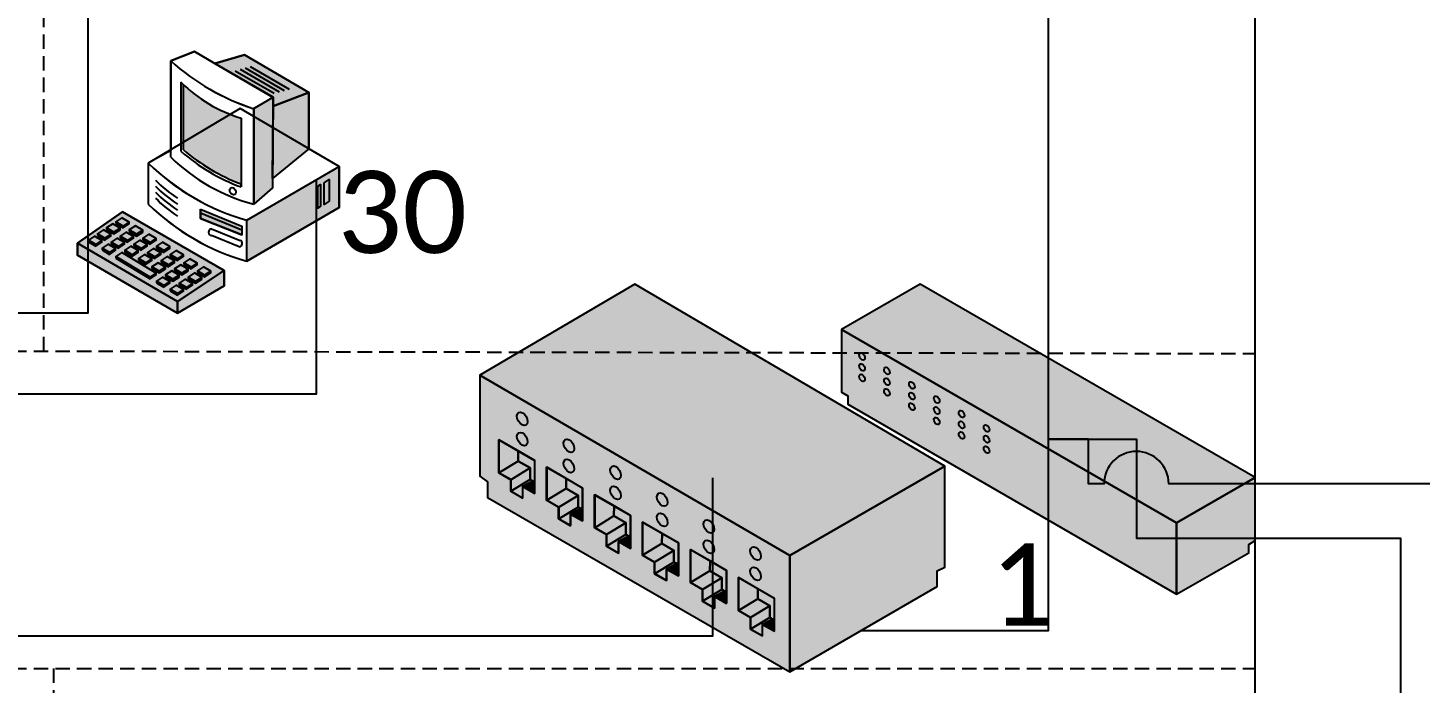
# Model space of a CAD drawing. Extents: x 1 to 296, y 20 to 201.
# Drawn here: x 88.34 to 124.26, y 160.46 to 177.36 of the extents above; entities that cross this region are included whole.
import ezdxf

# ---------------------------------------------------------------- set-up
doc = ezdxf.new("R2010")
doc.units = 0
doc.header["$LTSCALE"] = 2.97
doc.header["$MEASUREMENT"] = 0
doc.linetypes.add('HIDDEN2', pattern=[0.1875, 0.125, -0.0625])
doc.layers.get('0').update_dxf_attribs({"linetype": 'CONTINUOUS'})
doc.layers.add('CONNECTOR', color=7, linetype='CONTINUOUS')
doc.styles.get("Standard").update_dxf_attribs({"font": 'txt.shx'})

msp = doc.modelspace()

# ---------------------------------------------------------------- hatches: boundary and pattern name
for color, points in [(7, [(94.667, 175.339), (94.669, 175.57), (93.164, 176.442), (93.928, 176.662), (95.589, 175.695)]), (7, [(94.667, 175.339), (95.589, 175.695), (95.589, 174.243), (94.649, 173.474)]), (7, [(94.169, 172.814), (94.169, 175.277), (94.669, 175.57), (94.649, 173.232)]), (7, [(93.994, 172.398), (96.375, 173.782), (96.375, 172.726), (93.994, 171.341)]), (7, [(89.625, 171.803), (90.783, 172.616), (93.404, 171.099), (92.203, 170.305)]), (253, [(92.792, 172.682), (93.863, 172.243), (93.863, 172.023), (92.792, 172.441)]), (7, [(89.625, 171.803), (92.203, 170.305), (92.203, 170), (89.625, 171.495)]), (7, [(92.203, 170), (92.203, 170.305), (93.404, 171.099), (93.404, 170.704)]), (6, [(108, 160.75), (111.8, 162.95), (111.8, 163.35), (112, 163.45), (112, 166.05), (104, 170.75), (100, 168.4), (100, 165.8), (100.2, 165.65), (100.2, 165.25)]), (7, [(100, 168.4), (108, 163.75), (112, 166.05), (104, 170.75)]), (6, [(117.973, 162.75), (119.84, 163.817), (119.84, 164.03), (120, 164.137), (120, 165.763), (111.36, 170.75), (109.333, 169.577), (109.333, 167.966), (109.493, 167.87), (109.493, 167.657)]), (7, [(109.333, 169.577), (117.973, 164.59), (120, 165.763), (111.36, 170.75)]), (7, [(109.493, 167.657), (117.973, 162.75), (117.973, 164.59), (109.333, 169.577), (109.333, 167.966), (109.493, 167.87)]), (7, [(100, 165.8), (100.2, 165.65), (100.2, 165.25), (108, 160.75), (108, 163.75), (100, 168.4)]), (7, [(100.49, 165.884), (100.988, 166.186), (100.991, 166.446), (100.49, 166.734)]), (7, [(100.991, 166.446), (100.988, 166.186), (101.297, 166.008), (101.297, 165.708), (101.416, 165.639), (101.416, 166.199)]), (7, [(100.799, 165.706), (101.297, 166.008), (100.988, 166.186), (100.49, 165.884)]), (7, [(100.799, 165.406), (101.297, 165.708), (101.297, 166.008), (100.799, 165.706)]), (7, [(101.727, 165.175), (102.225, 165.478), (102.228, 165.738), (101.727, 166.025)]), (7, [(108, 160.75), (111.8, 162.95), (111.8, 163.35), (112, 163.45), (112, 166.05), (108, 163.75)]), (7, [(101.107, 165.228), (101.107, 165.528), (101.371, 165.666), (101.297, 165.708), (100.799, 165.406)]), (7, [(101.416, 165.349), (101.416, 165.639), (101.371, 165.666), (101.107, 165.528)]), (7, [(102.228, 165.738), (102.225, 165.478), (102.534, 165.299), (102.534, 164.999), (102.653, 164.93), (102.653, 165.491)]), (7, [(117.973, 162.75), (119.84, 163.817), (119.84, 164.03), (120, 164.137), (120, 165.763), (117.973, 164.59)]), (7, [(102.035, 164.997), (102.534, 165.299), (102.225, 165.478), (101.727, 165.175)]), (7, [(102.035, 164.697), (102.534, 164.999), (102.534, 165.299), (102.035, 164.997)]), (7, [(102.964, 164.467), (103.462, 164.769), (103.465, 165.029), (102.964, 165.317)]), (7, [(102.344, 164.519), (102.344, 164.819), (102.608, 164.958), (102.534, 164.999), (102.035, 164.697)]), (7, [(102.653, 164.641), (102.653, 164.93), (102.608, 164.958), (102.344, 164.819)]), (7, [(103.465, 165.029), (103.462, 164.769), (103.77, 164.591), (103.77, 164.291), (103.89, 164.222), (103.89, 164.782)]), (7, [(103.272, 164.288), (103.77, 164.591), (103.462, 164.769), (102.964, 164.467)]), (7, [(103.272, 163.988), (103.77, 164.291), (103.77, 164.591), (103.272, 164.288)]), (7, [(104.2, 163.758), (104.699, 164.06), (104.702, 164.32), (104.2, 164.608)]), (7, [(103.581, 163.81), (103.581, 164.11), (103.845, 164.249), (103.77, 164.291), (103.272, 163.988)]), (7, [(103.89, 163.932), (103.89, 164.222), (103.845, 164.249), (103.581, 164.11)]), (7, [(104.702, 164.32), (104.699, 164.06), (105.007, 163.882), (105.007, 163.582), (105.127, 163.513), (105.127, 164.073)]), (7, [(104.509, 163.58), (105.007, 163.882), (104.699, 164.06), (104.2, 163.758)]), (7, [(104.509, 163.28), (105.007, 163.582), (105.007, 163.882), (104.509, 163.58)]), (7, [(105.437, 163.049), (105.935, 163.351), (105.939, 163.611), (105.437, 163.899)]), (7, [(104.818, 163.101), (104.818, 163.401), (105.082, 163.54), (105.007, 163.582), (104.509, 163.28)]), (7, [(105.127, 163.223), (105.127, 163.513), (105.082, 163.54), (104.818, 163.401)]), (7, [(105.939, 163.611), (105.935, 163.351), (106.244, 163.173), (106.244, 162.873), (106.364, 162.804), (106.364, 163.364)]), (7, [(105.746, 162.871), (106.244, 163.173), (105.935, 163.351), (105.437, 163.049)]), (7, [(105.746, 162.571), (106.244, 162.873), (106.244, 163.173), (105.746, 162.871)]), (7, [(106.672, 162.329), (107.17, 162.631), (107.174, 162.891), (106.672, 163.179)]), (7, [(106.055, 162.393), (106.055, 162.693), (106.319, 162.831), (106.244, 162.873), (105.746, 162.571)]), (7, [(106.364, 162.514), (106.364, 162.804), (106.319, 162.831), (106.055, 162.693)]), (7, [(107.174, 162.891), (107.17, 162.631), (107.479, 162.453), (107.479, 162.153), (107.599, 162.084), (107.599, 162.644)]), (7, [(106.981, 162.151), (107.479, 162.453), (107.17, 162.631), (106.672, 162.329)]), (7, [(106.981, 161.851), (107.479, 162.153), (107.479, 162.453), (106.981, 162.151)]), (7, [(107.29, 161.673), (107.29, 161.973), (107.554, 162.111), (107.479, 162.153), (106.981, 161.851)]), (7, [(107.599, 161.794), (107.599, 162.084), (107.554, 162.111), (107.29, 161.973)])]:
    msp.add_hatch(color=color).paths.add_polyline_path(points)
h = msp.add_hatch(color=7)
edge = h.paths.add_edge_path()
edge.add_line((92.356, 174.219), (92.356, 175.893))
edge.add_line((92.356, 175.893), (92.29, 175.958))
edge.add_ellipse((94.93, 178.669), major_axis=(0.032, -3.796), ratio=0.993528, start_angle=315.0949, end_angle=342.7363)
edge.add_line((93.841, 175.035), (93.841, 173.258))
edge.add_line((93.841, 173.258), (93.841, 173.337))
edge.add_ellipse((95.479, 177.841), major_axis=(-0.122, -4.794), ratio=0.993528, start_angle=320.5053, end_angle=341.3574, ccw=False)
h = msp.add_hatch(color=251)
h.paths.add_polyline_path([(95.982, 173.364), (96.118, 173.45), (96.118, 172.888), (95.982, 172.802)])
h.paths.add_polyline_path([(95.819, 173.276), (95.894, 173.32), (95.894, 172.758), (95.819, 172.714)])
h = msp.add_hatch(color=252)
h.paths.add_polyline_path([(90.608, 172.316), (90.797, 172.203), (90.797, 172.248), (90.608, 172.361)])
h.paths.add_polyline_path([(90.959, 172.104), (91.148, 171.992), (91.148, 172.037), (90.959, 172.149)])
h.paths.add_polyline_path([(91.31, 171.893), (91.499, 171.78), (91.499, 171.825), (91.31, 171.938)])
h.paths.add_polyline_path([(91.661, 171.681), (91.85, 171.569), (91.85, 171.614), (91.661, 171.726)])
h.paths.add_polyline_path([(92.012, 171.47), (92.201, 171.357), (92.201, 171.402), (92.012, 171.515)])
h.paths.add_polyline_path([(92.363, 171.258), (92.552, 171.146), (92.552, 171.191), (92.363, 171.303)])
h.paths.add_polyline_path([(90.797, 172.248), (90.797, 172.203), (90.954, 172.307), (90.954, 172.352)])
h.paths.add_polyline_path([(91.148, 172.037), (91.148, 171.992), (91.305, 172.095), (91.305, 172.14)])
h.paths.add_polyline_path([(91.499, 171.825), (91.499, 171.78), (91.656, 171.884), (91.656, 171.929)])
h.paths.add_polyline_path([(91.85, 171.614), (91.85, 171.569), (92.007, 171.672), (92.007, 171.717)])
h.paths.add_polyline_path([(92.201, 171.402), (92.201, 171.357), (92.358, 171.461), (92.358, 171.506)])
h.paths.add_polyline_path([(92.552, 171.191), (92.552, 171.146), (92.709, 171.249), (92.709, 171.294)])
h.paths.add_polyline_path([(92.714, 171.047), (92.903, 170.934), (92.903, 170.979), (92.714, 171.092)])
h.paths.add_polyline_path([(92.903, 170.979), (92.903, 170.934), (93.06, 171.038), (93.06, 171.083)])
h.paths.add_polyline_path([(90.374, 172.158), (90.563, 172.046), (90.563, 172.091), (90.374, 172.203)])
h.paths.add_polyline_path([(90.725, 171.947), (90.914, 171.834), (90.914, 171.879), (90.725, 171.992)])
h.paths.add_polyline_path([(91.076, 171.735), (91.265, 171.623), (91.265, 171.668), (91.076, 171.78)])
h.paths.add_polyline_path([(91.427, 171.524), (91.616, 171.411), (91.616, 171.456), (91.427, 171.569)])
h.paths.add_polyline_path([(91.778, 171.312), (91.967, 171.2), (91.967, 171.245), (91.778, 171.357)])
h.paths.add_polyline_path([(92.129, 171.101), (92.318, 170.988), (92.318, 171.033), (92.129, 171.146)])
h.paths.add_polyline_path([(90.563, 172.091), (90.563, 172.046), (90.72, 172.149), (90.72, 172.194)])
h.paths.add_polyline_path([(90.914, 171.879), (90.914, 171.834), (91.071, 171.938), (91.071, 171.983)])
h.paths.add_polyline_path([(91.265, 171.668), (91.265, 171.623), (91.422, 171.726), (91.422, 171.771)])
h.paths.add_polyline_path([(91.616, 171.456), (91.616, 171.411), (91.773, 171.515), (91.773, 171.56)])
h.paths.add_polyline_path([(91.967, 171.245), (91.967, 171.2), (92.124, 171.303), (92.124, 171.348)])
h.paths.add_polyline_path([(92.318, 171.033), (92.318, 170.988), (92.475, 171.092), (92.475, 171.137)])
h.paths.add_polyline_path([(92.48, 170.889), (92.669, 170.777), (92.669, 170.822), (92.48, 170.934)])
h.paths.add_polyline_path([(92.669, 170.822), (92.669, 170.777), (92.826, 170.88), (92.826, 170.925)])
h.paths.add_polyline_path([(90.14, 172.001), (90.329, 171.888), (90.329, 171.933), (90.14, 172.046)])
h.paths.add_polyline_path([(90.491, 171.789), (90.68, 171.677), (90.68, 171.722), (90.491, 171.834)])
h.paths.add_polyline_path([(90.842, 171.578), (91.031, 171.465), (91.031, 171.51), (90.842, 171.623)])
h.paths.add_polyline_path([(91.193, 171.366), (91.382, 171.254), (91.382, 171.299), (91.193, 171.411)])
h.paths.add_polyline_path([(91.544, 171.155), (91.733, 171.042), (91.733, 171.087), (91.544, 171.2)])
h.paths.add_polyline_path([(91.895, 170.943), (92.084, 170.831), (92.084, 170.876), (91.895, 170.988)])
h.paths.add_polyline_path([(90.329, 171.933), (90.329, 171.888), (90.486, 171.992), (90.486, 172.037)])
h.paths.add_polyline_path([(90.68, 171.722), (90.68, 171.677), (90.837, 171.78), (90.837, 171.825)])
h.paths.add_polyline_path([(91.031, 171.51), (91.031, 171.465), (91.188, 171.569), (91.188, 171.614)])
h.paths.add_polyline_path([(91.382, 171.299), (91.382, 171.254), (91.539, 171.357), (91.539, 171.402)])
h.paths.add_polyline_path([(91.733, 171.087), (91.733, 171.042), (91.89, 171.146), (91.89, 171.191)])
h.paths.add_polyline_path([(92.084, 170.876), (92.084, 170.831), (92.241, 170.934), (92.241, 170.979)])
h.paths.add_polyline_path([(92.246, 170.732), (92.435, 170.619), (92.435, 170.664), (92.246, 170.777)])
h.paths.add_polyline_path([(92.435, 170.664), (92.435, 170.619), (92.592, 170.723), (92.592, 170.768)])
h.paths.add_polyline_path([(89.906, 171.843), (90.095, 171.731), (90.095, 171.776), (89.906, 171.888)])
h.paths.add_polyline_path([(90.257, 171.632), (90.446, 171.519), (90.446, 171.564), (90.257, 171.677)])
h.paths.add_polyline_path([(90.608, 171.42), (91.499, 170.885), (91.499, 170.93), (90.608, 171.465)])
h.paths.add_polyline_path([(91.661, 170.786), (91.85, 170.673), (91.85, 170.718), (91.661, 170.831)])
h.paths.add_polyline_path([(90.095, 171.776), (90.095, 171.731), (90.252, 171.834), (90.252, 171.879)])
h.paths.add_polyline_path([(90.446, 171.564), (90.446, 171.519), (90.603, 171.623), (90.603, 171.668)])
h.paths.add_polyline_path([(91.499, 170.93), (91.499, 170.885), (91.656, 170.988), (91.656, 171.033)])
h.paths.add_polyline_path([(91.85, 170.718), (91.85, 170.673), (92.007, 170.777), (92.007, 170.822)])
h.paths.add_polyline_path([(92.012, 170.574), (92.201, 170.462), (92.201, 170.507), (92.012, 170.619)])
h.paths.add_polyline_path([(92.201, 170.507), (92.201, 170.462), (92.358, 170.565), (92.358, 170.61)])

# ---------------------------------------------------------------- linework, layer by layer
at = {"color": 7, "linetype": 'HIDDEN2'}
for p, q in [((88.75, 169.023), (88.75, 190)), ((20, 169.167), (120, 168.958)), ((20, 160.833), (120, 160.833)), ((89, 160.833), (89, 140))]:
    msp.add_line(p, q, dxfattribs=at)
at = {"color": 7, "linetype": 'CONTINUOUS'}
for p, q in [((92.64, 176.75), (92.028, 176.508)), ((92.028, 176.508), (92.64, 176.75)), ((92.64, 176.75), (92.028, 176.508)), ((93.164, 176.442), (92.64, 176.75)), ((92.64, 176.75), (93.165, 176.442)), ((93.164, 176.442), (92.64, 176.75)), ((92.028, 176.508), (92.028, 174.213)), ((92.028, 174.024), (92.028, 176.508)), ((92.028, 176.508), (92.028, 174.2)), ((93.928, 176.662), (93.164, 176.442)), ((93.928, 176.662), (93.164, 176.442)), ((93.165, 176.442), (94.669, 175.569)), ((95.589, 175.695), (93.928, 176.662)), ((95.589, 175.695), (93.928, 176.662)), ((94.081, 176.366), (95.086, 175.782)), ((93.688, 176.257), (94.693, 175.673)), ((93.819, 176.293), (94.824, 175.709)), ((93.95, 176.33), (94.955, 175.746)), ((92.29, 175.958), (92.29, 174.178)), ((92.356, 175.893), (92.29, 175.958)), ((92.356, 174.219), (92.356, 175.893)), ((95.589, 174.243), (95.589, 175.695)), ((95.589, 174.243), (95.589, 175.695)), ((93.819, 175.277), (91.449, 173.87)), ((96.375, 173.782), (93.819, 175.277)), ((94.669, 175.569), (94.169, 175.277)), ((94.169, 175.277), (94.169, 172.814)), ((93.841, 175.035), (93.841, 173.258)), ((92.028, 174.213), (91.449, 173.87)), ((92.028, 174.2), (91.449, 173.87)), ((96.375, 173.782), (95.589, 174.243)), ((96.375, 173.782), (95.589, 174.243)), ((91.449, 173.87), (91.449, 172.814)), ((91.449, 173.87), (91.449, 172.814)), ((91.449, 173.87), (91.449, 172.814)), ((93.994, 172.398), (96.375, 173.782)), ((96.375, 172.726), (96.375, 173.782)), ((96.375, 172.726), (96.375, 173.782)), ((93.841, 173.258), (93.841, 173.337)), ((92.792, 172.594), (93.863, 172.155)), ((93.994, 171.341), (96.375, 172.726)), ((93.994, 171.341), (96.375, 172.726)), ((93.994, 171.341), (93.994, 172.398)), ((93.076, 172.177), (93.819, 171.88)), ((93.797, 171.715), (93.076, 172.001))]:
    msp.add_line(p, q, dxfattribs=at)
for points in [[(20, 140), (120, 140), (120, 190), (20, 190)], [(94.667, 175.339), (94.669, 175.57), (93.164, 176.442), (93.928, 176.662), (95.589, 175.695)], [(94.667, 175.339), (95.589, 175.695), (95.589, 174.243), (94.649, 173.474)], [(94.169, 172.814), (94.169, 175.277), (94.669, 175.57), (94.649, 173.232)], [(93.994, 172.398), (96.375, 173.782), (96.375, 172.726), (93.994, 171.341)], [(89.625, 171.803), (89.625, 171.495), (92.203, 170), (93.404, 170.704), (93.404, 171.099), (90.783, 172.616)], [(89.625, 171.803), (90.783, 172.616), (93.404, 171.099), (92.203, 170.305)], [(89.625, 171.803), (90.783, 172.616), (93.404, 171.099), (93.404, 170.704), (92.203, 170), (89.625, 171.495)], [(92.792, 172.682), (93.863, 172.243), (93.863, 172.023), (92.792, 172.441)], [(90.14, 172.001), (90.329, 171.888), (90.329, 171.933), (90.14, 172.046)], [(90.329, 171.933), (90.329, 171.888), (90.486, 171.992), (90.486, 172.037)], [(90.374, 172.158), (90.563, 172.046), (90.563, 172.091), (90.374, 172.203)], [(90.563, 172.091), (90.563, 172.046), (90.72, 172.149), (90.72, 172.194)], [(90.608, 172.316), (90.797, 172.203), (90.797, 172.248), (90.608, 172.361)], [(90.797, 172.248), (90.797, 172.203), (90.954, 172.307), (90.954, 172.352)], [(90.959, 172.104), (91.148, 171.992), (91.148, 172.037), (90.959, 172.149)], [(91.148, 172.037), (91.148, 171.992), (91.305, 172.095), (91.305, 172.14)], [(89.625, 171.803), (92.203, 170.305), (92.203, 170), (89.625, 171.495)], [(89.906, 171.843), (90.095, 171.731), (90.095, 171.776), (89.906, 171.888)], [(90.095, 171.776), (90.095, 171.731), (90.252, 171.834), (90.252, 171.879)], [(90.491, 171.789), (90.68, 171.677), (90.68, 171.722), (90.491, 171.834)], [(90.68, 171.722), (90.68, 171.677), (90.837, 171.78), (90.837, 171.825)], [(90.725, 171.947), (90.914, 171.834), (90.914, 171.879), (90.725, 171.992)], [(90.914, 171.879), (90.914, 171.834), (91.071, 171.938), (91.071, 171.983)], [(91.076, 171.735), (91.265, 171.623), (91.265, 171.668), (91.076, 171.78)], [(91.265, 171.668), (91.265, 171.623), (91.422, 171.726), (91.422, 171.771)], [(91.31, 171.893), (91.499, 171.78), (91.499, 171.825), (91.31, 171.938)], [(91.499, 171.825), (91.499, 171.78), (91.656, 171.884), (91.656, 171.929)], [(91.661, 171.681), (91.85, 171.569), (91.85, 171.614), (91.661, 171.726)], [(91.85, 171.614), (91.85, 171.569), (92.007, 171.672), (92.007, 171.717)], [(90.257, 171.632), (90.446, 171.519), (90.446, 171.564), (90.257, 171.677)], [(90.446, 171.564), (90.446, 171.519), (90.603, 171.623), (90.603, 171.668)], [(90.608, 171.42), (91.499, 170.885), (91.499, 170.93), (90.608, 171.465)], [(90.842, 171.578), (91.031, 171.465), (91.031, 171.51), (90.842, 171.623)], [(91.031, 171.51), (91.031, 171.465), (91.188, 171.569), (91.188, 171.614)], [(91.193, 171.366), (91.382, 171.254), (91.382, 171.299), (91.193, 171.411)], [(91.382, 171.299), (91.382, 171.254), (91.539, 171.357), (91.539, 171.402)], [(91.427, 171.524), (91.616, 171.411), (91.616, 171.456), (91.427, 171.569)], [(91.616, 171.456), (91.616, 171.411), (91.773, 171.515), (91.773, 171.56)], [(91.778, 171.312), (91.967, 171.2), (91.967, 171.245), (91.778, 171.357)], [(91.967, 171.245), (91.967, 171.2), (92.124, 171.303), (92.124, 171.348)], [(92.012, 171.47), (92.201, 171.357), (92.201, 171.402), (92.012, 171.515)], [(92.201, 171.402), (92.201, 171.357), (92.358, 171.461), (92.358, 171.506)], [(91.499, 170.93), (91.499, 170.885), (91.656, 170.988), (91.656, 171.033)], [(91.544, 171.155), (91.733, 171.042), (91.733, 171.087), (91.544, 171.2)], [(91.733, 171.087), (91.733, 171.042), (91.89, 171.146), (91.89, 171.191)], [(91.895, 170.943), (92.084, 170.831), (92.084, 170.876), (91.895, 170.988)], [(92.084, 170.876), (92.084, 170.831), (92.241, 170.934), (92.241, 170.979)], [(92.129, 171.101), (92.318, 170.988), (92.318, 171.033), (92.129, 171.146)], [(92.203, 170), (92.203, 170.305), (93.404, 171.099), (93.404, 170.704)], [(92.318, 171.033), (92.318, 170.988), (92.475, 171.092), (92.475, 171.137)], [(92.363, 171.258), (92.552, 171.146), (92.552, 171.191), (92.363, 171.303)], [(92.552, 171.191), (92.552, 171.146), (92.709, 171.249), (92.709, 171.294)], [(92.714, 171.047), (92.903, 170.934), (92.903, 170.979), (92.714, 171.092)], [(92.903, 170.979), (92.903, 170.934), (93.06, 171.038), (93.06, 171.083)], [(91.661, 170.786), (91.85, 170.673), (91.85, 170.718), (91.661, 170.831)], [(91.85, 170.718), (91.85, 170.673), (92.007, 170.777), (92.007, 170.822)], [(92.012, 170.574), (92.201, 170.462), (92.201, 170.507), (92.012, 170.619)], [(92.201, 170.507), (92.201, 170.462), (92.358, 170.565), (92.358, 170.61)], [(92.246, 170.732), (92.435, 170.619), (92.435, 170.664), (92.246, 170.777)], [(92.435, 170.664), (92.435, 170.619), (92.592, 170.723), (92.592, 170.768)], [(92.48, 170.889), (92.669, 170.777), (92.669, 170.822), (92.48, 170.934)], [(92.669, 170.822), (92.669, 170.777), (92.826, 170.88), (92.826, 170.925)], [(100, 168.4), (108, 163.75), (112, 166.05), (104, 170.75)], [(100, 168.4), (100, 165.8), (100.2, 165.65), (100.2, 165.25), (108, 160.75), (111.8, 162.95), (111.8, 163.35), (112, 163.45), (112, 166.05), (104, 170.75)], [(117.973, 162.75), (119.84, 163.817), (119.84, 164.03), (120, 164.137), (120, 165.763), (111.36, 170.75), (109.333, 169.577), (109.333, 167.966), (109.493, 167.87), (109.493, 167.657)], [(109.333, 169.577), (117.973, 164.59), (120, 165.763), (111.36, 170.75)], [(109.333, 169.577), (109.333, 167.966), (109.493, 167.87), (109.493, 167.657), (117.973, 162.75), (119.84, 163.817), (119.84, 164.03), (120, 164.137), (120, 165.763), (111.36, 170.75)], [(109.493, 167.657), (117.973, 162.75), (117.973, 164.59), (109.333, 169.577), (109.333, 167.966), (109.493, 167.87)], [(100, 165.8), (100.2, 165.65), (100.2, 165.25), (108, 160.75), (108, 163.75), (100, 168.4)], [(101.414, 166.201), (101.414, 165.351), (101.106, 165.53), (101.106, 165.23), (100.797, 165.408), (100.797, 165.708), (100.488, 165.886), (100.488, 166.736)], [(100.49, 165.884), (100.988, 166.186), (100.991, 166.446), (100.49, 166.734)], [(100.991, 166.446), (100.988, 166.186), (101.297, 166.008), (101.297, 165.708), (101.416, 165.639), (101.416, 166.199)], [(100.799, 165.706), (101.297, 166.008), (100.988, 166.186), (100.49, 165.884)], [(100.799, 165.406), (101.297, 165.708), (101.297, 166.008), (100.799, 165.706)], [(102.651, 165.493), (102.651, 164.643), (102.342, 164.821), (102.342, 164.521), (102.034, 164.699), (102.034, 164.999), (101.725, 165.178), (101.725, 166.028)], [(101.727, 165.175), (102.225, 165.478), (102.228, 165.738), (101.727, 166.025)], [(108, 160.75), (111.8, 162.95), (111.8, 163.35), (112, 163.45), (112, 166.05), (108, 163.75)], [(101.107, 165.228), (101.107, 165.528), (101.371, 165.666), (101.297, 165.708), (100.799, 165.406)], [(101.416, 165.349), (101.416, 165.639), (101.371, 165.666), (101.107, 165.528)], [(102.228, 165.738), (102.225, 165.478), (102.534, 165.299), (102.534, 164.999), (102.653, 164.93), (102.653, 165.491)], [(117.973, 162.75), (119.84, 163.817), (119.84, 164.03), (120, 164.137), (120, 165.763), (117.973, 164.59)], [(102.035, 164.997), (102.534, 165.299), (102.225, 165.478), (101.727, 165.175)], [(102.035, 164.697), (102.534, 164.999), (102.534, 165.299), (102.035, 164.997)], [(103.888, 164.784), (103.888, 163.934), (103.579, 164.112), (103.579, 163.812), (103.27, 163.991), (103.27, 164.291), (102.962, 164.469), (102.962, 165.319)], [(102.964, 164.467), (103.462, 164.769), (103.465, 165.029), (102.964, 165.317)], [(102.344, 164.519), (102.344, 164.819), (102.608, 164.958), (102.534, 164.999), (102.035, 164.697)], [(102.653, 164.641), (102.653, 164.93), (102.608, 164.958), (102.344, 164.819)], [(103.465, 165.029), (103.462, 164.769), (103.77, 164.591), (103.77, 164.291), (103.89, 164.222), (103.89, 164.782)], [(103.272, 164.288), (103.77, 164.591), (103.462, 164.769), (102.964, 164.467)], [(103.272, 163.988), (103.77, 164.291), (103.77, 164.591), (103.272, 164.288)], [(105.125, 164.075), (105.125, 163.225), (104.816, 163.404), (104.816, 163.104), (104.507, 163.282), (104.507, 163.582), (104.199, 163.76), (104.199, 164.61)], [(104.2, 163.758), (104.699, 164.06), (104.702, 164.32), (104.2, 164.608)], [(103.581, 163.81), (103.581, 164.11), (103.845, 164.249), (103.77, 164.291), (103.272, 163.988)], [(103.89, 163.932), (103.89, 164.222), (103.845, 164.249), (103.581, 164.11)], [(104.702, 164.32), (104.699, 164.06), (105.007, 163.882), (105.007, 163.582), (105.127, 163.513), (105.127, 164.073)], [(104.509, 163.58), (105.007, 163.882), (104.699, 164.06), (104.2, 163.758)], [(104.509, 163.28), (105.007, 163.582), (105.007, 163.882), (104.509, 163.58)], [(106.362, 163.367), (106.362, 162.517), (106.053, 162.695), (106.053, 162.395), (105.744, 162.573), (105.744, 162.873), (105.435, 163.051), (105.435, 163.901)], [(105.437, 163.049), (105.935, 163.351), (105.939, 163.611), (105.437, 163.899)], [(104.818, 163.101), (104.818, 163.401), (105.082, 163.54), (105.007, 163.582), (104.509, 163.28)], [(105.127, 163.223), (105.127, 163.513), (105.082, 163.54), (104.818, 163.401)], [(105.939, 163.611), (105.935, 163.351), (106.244, 163.173), (106.244, 162.873), (106.364, 162.804), (106.364, 163.364)], [(105.746, 162.871), (106.244, 163.173), (105.935, 163.351), (105.437, 163.049)], [(105.746, 162.571), (106.244, 162.873), (106.244, 163.173), (105.746, 162.871)], [(107.597, 162.647), (107.597, 161.797), (107.288, 161.975), (107.288, 161.675), (106.979, 161.853), (106.979, 162.153), (106.67, 162.331), (106.67, 163.181)], [(106.672, 162.329), (107.17, 162.631), (107.174, 162.891), (106.672, 163.179)], [(106.055, 162.393), (106.055, 162.693), (106.319, 162.831), (106.244, 162.873), (105.746, 162.571)], [(106.364, 162.514), (106.364, 162.804), (106.319, 162.831), (106.055, 162.693)], [(107.174, 162.891), (107.17, 162.631), (107.479, 162.453), (107.479, 162.153), (107.599, 162.084), (107.599, 162.644)], [(106.981, 162.151), (107.479, 162.453), (107.17, 162.631), (106.672, 162.329)], [(106.981, 161.851), (107.479, 162.153), (107.479, 162.453), (106.981, 162.151)], [(107.29, 161.673), (107.29, 161.973), (107.554, 162.111), (107.479, 162.153), (106.981, 161.851)], [(107.599, 161.794), (107.599, 162.084), (107.554, 162.111), (107.29, 161.973)]]:
    msp.add_lwpolyline(points, close=True, dxfattribs=at)
at = {"color": 251, "linetype": 'CONTINUOUS'}
for points in [[(95.819, 173.276), (95.894, 173.32), (95.894, 172.758), (95.819, 172.714)], [(95.982, 173.364), (96.118, 173.45), (96.118, 172.888), (95.982, 172.802)]]:
    msp.add_lwpolyline(points, close=True, dxfattribs=at)
at = {"color": 10, "linetype": 'CONTINUOUS'}
for points in [[(90.608, 172.361), (90.797, 172.248), (90.954, 172.352), (90.765, 172.464)], [(90.14, 172.046), (90.329, 171.933), (90.486, 172.037), (90.297, 172.149)], [(90.374, 172.203), (90.563, 172.091), (90.72, 172.194), (90.531, 172.307)], [(90.725, 171.992), (90.914, 171.879), (91.071, 171.983), (90.882, 172.095)], [(90.959, 172.149), (91.148, 172.037), (91.305, 172.14), (91.116, 172.253)], [(91.31, 171.938), (91.499, 171.825), (91.656, 171.929), (91.467, 172.041)], [(89.906, 171.888), (90.095, 171.776), (90.252, 171.879), (90.063, 171.992)], [(90.257, 171.677), (90.446, 171.564), (90.603, 171.668), (90.414, 171.78)], [(90.491, 171.834), (90.68, 171.722), (90.837, 171.825), (90.648, 171.938)], [(90.842, 171.623), (91.031, 171.51), (91.188, 171.614), (90.999, 171.726)], [(91.076, 171.78), (91.265, 171.668), (91.422, 171.771), (91.233, 171.884)], [(91.661, 171.726), (91.85, 171.614), (92.007, 171.717), (91.818, 171.83)], [(90.608, 171.465), (91.499, 170.93), (91.656, 171.033), (90.765, 171.569)], [(91.193, 171.411), (91.382, 171.299), (91.539, 171.402), (91.35, 171.515)], [(91.427, 171.569), (91.616, 171.456), (91.773, 171.56), (91.584, 171.672)], [(91.778, 171.357), (91.967, 171.245), (92.124, 171.348), (91.935, 171.461)], [(92.012, 171.515), (92.201, 171.402), (92.358, 171.506), (92.169, 171.618)], [(92.363, 171.303), (92.552, 171.191), (92.709, 171.294), (92.52, 171.407)], [(91.544, 171.2), (91.733, 171.087), (91.89, 171.191), (91.701, 171.303)], [(91.895, 170.988), (92.084, 170.876), (92.241, 170.979), (92.052, 171.092)], [(92.129, 171.146), (92.318, 171.033), (92.475, 171.137), (92.286, 171.249)], [(92.48, 170.934), (92.669, 170.822), (92.826, 170.925), (92.637, 171.038)], [(92.714, 171.092), (92.903, 170.979), (93.06, 171.083), (92.871, 171.195)], [(91.661, 170.831), (91.85, 170.718), (92.007, 170.822), (91.818, 170.934)], [(92.012, 170.619), (92.201, 170.507), (92.358, 170.61), (92.169, 170.723)], [(92.246, 170.777), (92.435, 170.664), (92.592, 170.768), (92.403, 170.88)]]:
    msp.add_lwpolyline(points, close=True, dxfattribs=at)
at = {"color": 7, "linetype": 'CONTINUOUS'}
for points in [[(92.792, 172.682), (93.863, 172.243), (93.863, 172.023)], [(92.792, 172.682), (92.792, 172.441), (93.863, 172.023)]]:
    msp.add_lwpolyline(points, dxfattribs=at)
at = {"color": 165, "linetype": 'CONTINUOUS'}
msp.add_lwpolyline([(108, 160.75), (111.8, 162.95), (111.8, 163.35), (112, 163.45), (112, 166.05), (104, 170.75), (100, 168.4), (100, 165.8), (100.2, 165.65), (100.2, 165.25)], close=True, dxfattribs=at)
at = {"color": 7, "linetype": 'CONTINUOUS'}
for centre, major_axis, start_param, end_param in [((96.009, 181.019), (0, -6.034), 5.556901, 5.971177), ((95.96, 180.933), (0, -5.937), 5.553467, 5.974611), ((94.93, 178.669), (0.032, -3.796), -0.783742, -0.301308), ((95.479, 177.841), (-0.122, -4.794), -0.689313, -0.325375), ((95.623, 178.217), (0, -6.045), 5.514882, 6.008547), ((95.574, 178.131), (0, -5.949), 5.510798, 6.012631), ((95.403, 177.552), (0, -4.898), 5.516794, 6.026737), ((95.562, 177.983), (0.009, -5.033), -0.71516, -0.353206), ((94.088, 175.902), (0, -3.494), -0.78478, -0.574048), ((94.088, 175.748), (0, -3.494), -0.78478, -0.574048), ((94.088, 175.594), (0, -3.494), -0.78478, -0.574048), ((95.557, 177.04), (0, -5.912), 5.508675, 6.013865), ((95.557, 177.04), (0, -5.912), 5.508675, 6.013865), ((95.609, 177.131), (0, -6.014), -0.770143, -0.273687), ((94.088, 175.44), (0, -3.494), -0.78478, -0.574048), ((93.093, 172.089), (0, -0.0895), 3.330331, 6.094447), ((93.784, 171.801), (0, -0.0867), 0.152119, 2.724371)]:
    msp.add_ellipse(centre, major_axis=major_axis, ratio=0.993528, start_param=start_param, end_param=end_param, dxfattribs=at)
for centre, major_axis, ratio in [((93.627, 173.147), (0.049, -0.0849), 0.747569), ((109.861, 168.883), (0.0503, -0.0871), 0.618371), ((109.861, 168.604), (0.0503, -0.0871), 0.618371), ((110.503, 168.512), (0.0503, -0.0871), 0.618371), ((109.861, 168.332), (0.0503, -0.0871), 0.618371), ((110.503, 168.233), (0.0503, -0.0871), 0.618371), ((111.146, 168.141), (0.0503, -0.0871), 0.618371), ((110.503, 167.961), (0.0503, -0.0871), 0.618371), ((111.146, 167.863), (0.0503, -0.0871), 0.618371), ((111.788, 167.771), (0.0503, -0.0871), 0.618371), ((101.096, 167.277), (0.094, -0.163), 0.618371), ((111.146, 167.59), (0.0503, -0.0871), 0.618371), ((111.788, 167.492), (0.0503, -0.0871), 0.618371), ((112.43, 167.4), (0.0503, -0.0871), 0.618371), ((111.788, 167.219), (0.0503, -0.0871), 0.618371), ((112.43, 167.121), (0.0503, -0.0871), 0.618371), ((113.072, 167.029), (0.0503, -0.0871), 0.618371), ((101.096, 166.754), (0.094, -0.163), 0.618371), ((102.3, 166.581), (0.094, -0.163), 0.618371), ((112.43, 166.848), (0.0503, -0.0871), 0.618371), ((113.072, 166.75), (0.0503, -0.0871), 0.618371), ((113.072, 166.478), (0.0503, -0.0871), 0.618371), ((102.3, 166.059), (0.094, -0.163), 0.618371), ((103.504, 165.886), (0.094, -0.163), 0.618371), ((103.504, 165.364), (0.094, -0.163), 0.618371), ((104.708, 165.191), (0.094, -0.163), 0.618371), ((104.708, 164.669), (0.094, -0.163), 0.618371), ((105.912, 164.496), (0.094, -0.163), 0.618371), ((105.912, 163.973), (0.094, -0.163), 0.618371), ((107.116, 163.801), (0.094, -0.163), 0.618371), ((107.116, 163.278), (0.094, -0.163), 0.618371)]:
    msp.add_ellipse(centre, major_axis=major_axis, ratio=ratio, dxfattribs=at)
at = {"layer": 'CONNECTOR', "linetype": 'CONTINUOUS'}
for points in [[(114.667, 166.75), (114.667, 200), (164.5, 200), (164.5, 149.625)], [(95.375, 184.625), (89.89, 184.625), (89.89, 170), (56.75, 170), (56.75, 165)], [(56.75, 165), (56.75, 167.92), (95.785, 167.92), (95.785, 173.439)], [(114.667, 166.75), (116.938, 166.75), (116.938, 164.2), (123.75, 164.2), (123.75, 105.658), (109.25, 105.658)], [(109.84, 161.815), (114.667, 161.815), (114.667, 166.75)]]:
    msp.add_lwpolyline(points, dxfattribs=at)
for points in [[(71, 45), (76.406, 45), (76.406, 43), (131.286, 43), (131.286, 165.6), (117.771, 165.6, 1), (116.104, 165.6), (115.705, 165.6), (115.705, 166.75), (114.667, 166.75)], [(106, 165.75), (106, 161.667), (59.583, 161.667, 1), (57.103, 161.667), (56.75, 161.667), (56.75, 165)]]:
    msp.add_lwpolyline(points, format="xyb", dxfattribs=at)

# ---------------------------------------------------------------- texts
at = {"layer": 'CONNECTOR', "char_height": 2.11666, "width": 14.11111, "attachment_point": 5}
for s, insert in [('\\C7;\\fCalibri|b0|i0|;\\H2.1166585922241;30', (98, 172.6)), ('\\C7;\\fCalibri|b0|i0|;\\H2.1166585922241;1', (114, 163))]:
    msp.add_mtext(s, dxfattribs=dict(at, insert=insert))

doc.saveas('drawing.dxf')
